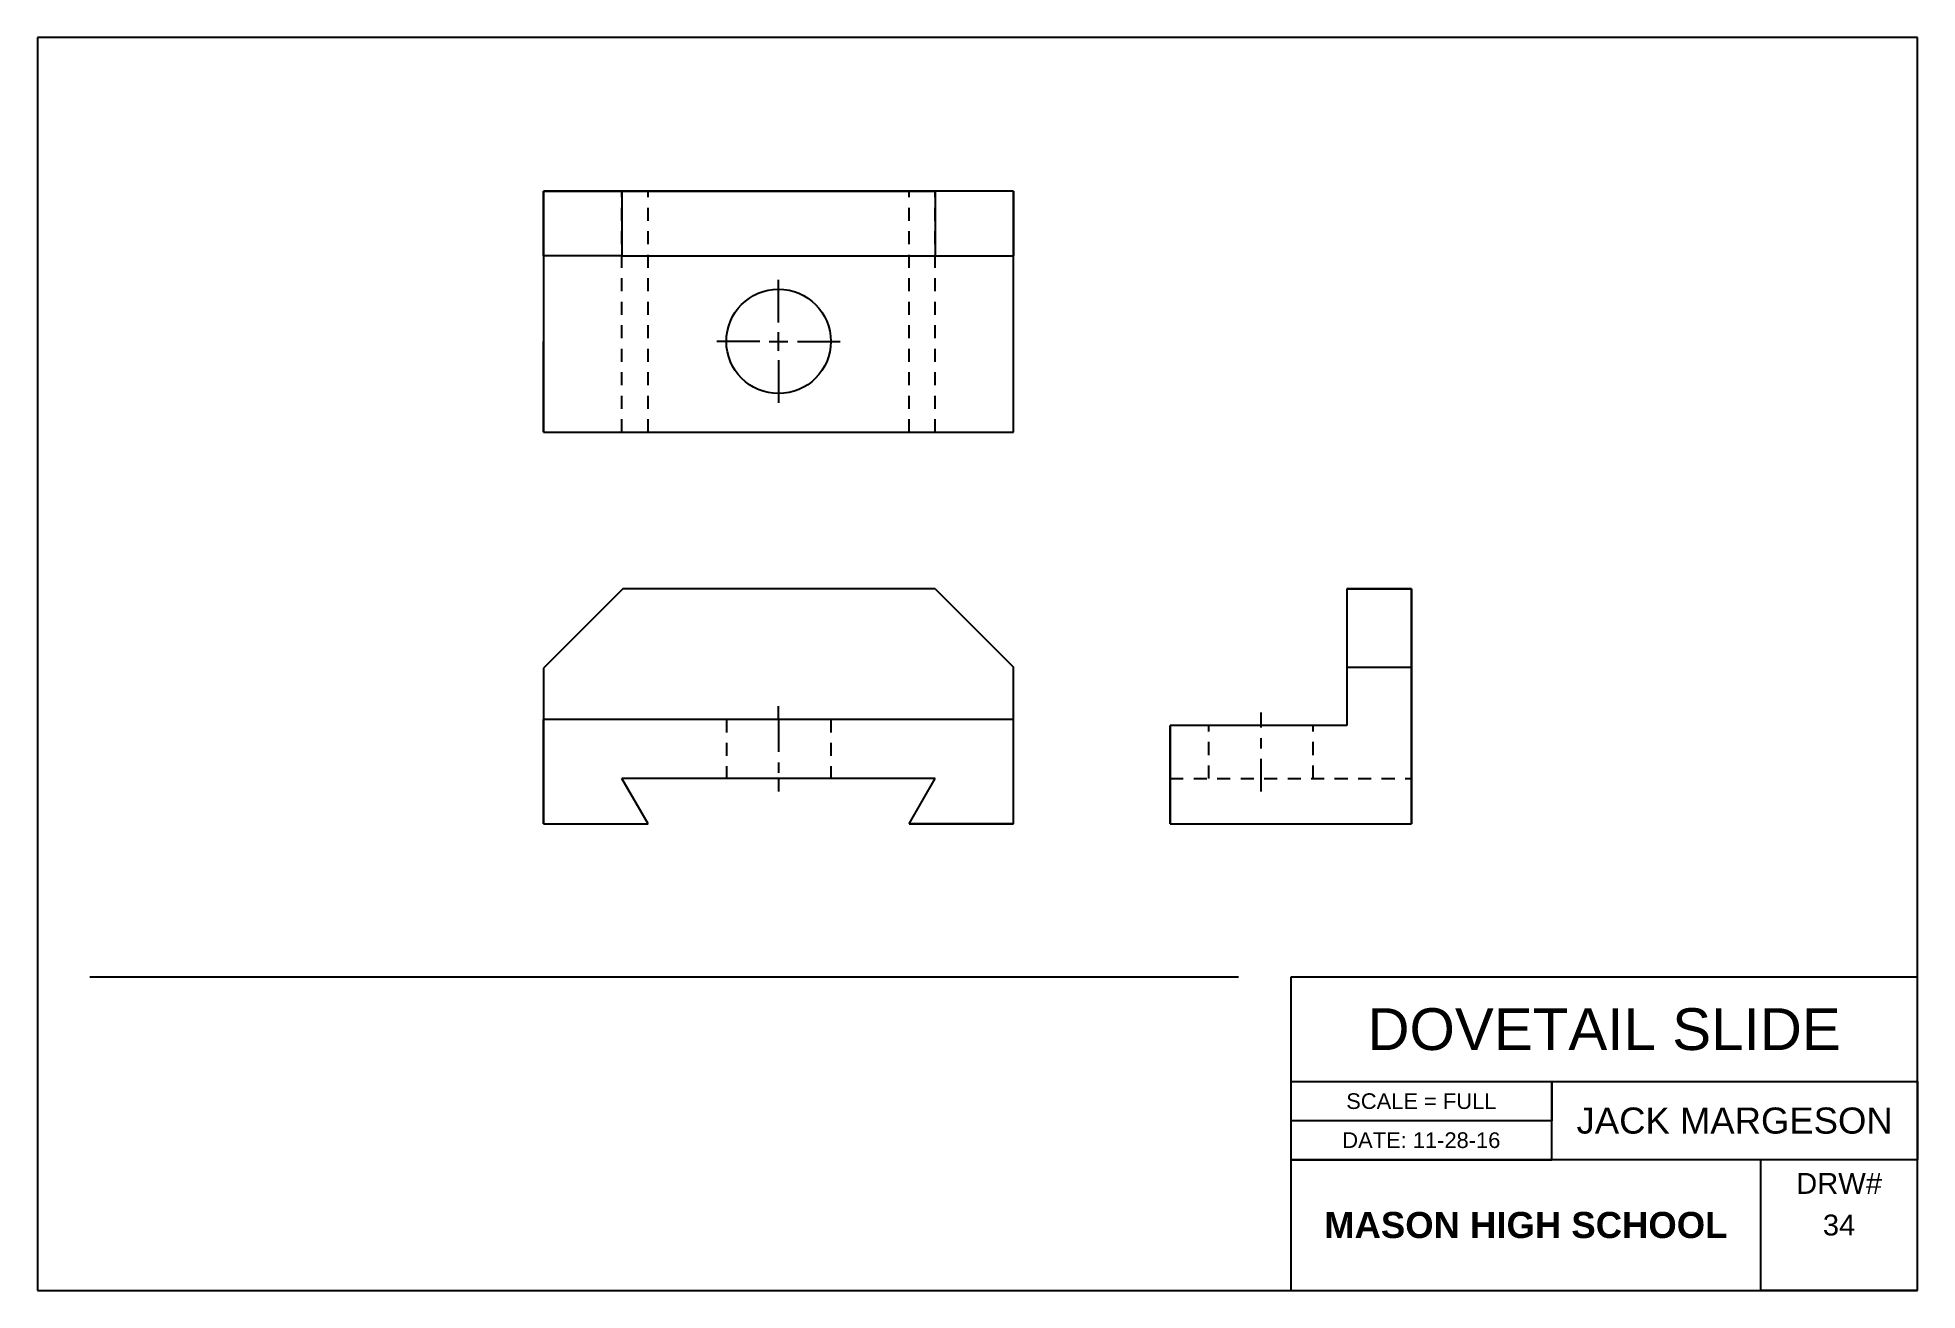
# Model space of a CAD drawing. Header units: inches. Extents: x 0 to 18, y 0 to 12.
import ezdxf

# ---------------------------------------------------------------- set-up
doc = ezdxf.new("R2010")
doc.units = ezdxf.units.IN
doc.header["$MEASUREMENT"] = 0
doc.linetypes.add('CENTER', pattern=[2, 1.25, -0.25, 0.25, -0.25])
doc.linetypes.add('HIDDEN', pattern=[0.375, 0.25, -0.125])
doc.layers.add('dims', color=3, linetype='Continuous')
doc.styles.get("Standard").update_dxf_attribs({"font": 'arial.ttf'})

msp = doc.modelspace()

# ---------------------------------------------------------------- linework, layer by layer
for p, q in [((18, 12), (0, 12)), ((0, 12), (0, 0)), ((18, 12), (0, 12)), ((0, 12), (0, 0)), ((18, 0), (18, 12)), ((18, 0), (18, 12)), ((9.345, 10.53), (4.845, 10.53)), ((4.845, 10.53), (4.845, 8.22)), ((4.845, 10.53), (5.595, 10.53)), ((4.845, 9.91), (4.845, 10.53)), ((5.595, 10.53), (5.595, 9.91)), ((5.595, 10.53), (8.595, 10.53)), ((9.345, 10.53), (8.595, 10.53)), ((8.595, 10.53), (8.595, 9.91)), ((9.345, 8.22), (9.345, 10.53)), ((9.345, 10.53), (9.345, 9.91)), ((5.595, 9.91), (4.845, 9.91)), ((4.845, 9.91), (4.845, 8.22)), ((5.595, 9.91), (8.595, 9.91)), ((8.595, 9.91), (9.345, 9.91)), ((9.345, 8.22), (9.345, 9.91)), ((4.845, 8.22), (4.845, 9.09)), ((4.845, 8.22), (9.345, 8.22)), ((4.845, 8.22), (9.345, 8.22)), ((5.605, 6.72), (4.845, 5.96)), ((8.595, 6.72), (5.605, 6.72)), ((8.595, 6.72), (5.605, 6.72)), ((8.595, 6.72), (9.345, 5.97)), ((12.535, 6.72), (13.155, 6.72)), ((13.155, 6.72), (12.535, 6.72)), ((12.535, 6.72), (12.535, 5.41)), ((13.155, 6.72), (13.155, 4.47)), ((13.155, 4.47), (13.155, 6.72)), ((4.845, 5.96), (4.845, 4.47)), ((9.345, 4.47), (9.345, 5.97)), ((12.535, 5.97), (13.155, 5.97)), ((9.345, 5.47), (4.845, 5.47)), ((4.845, 4.47), (4.845, 5.47)), ((9.345, 4.47), (9.345, 5.47)), ((10.845, 4.47), (10.845, 5.41)), ((12.535, 5.41), (10.845, 5.41)), ((10.845, 5.41), (10.845, 4.47)), ((8.595, 4.903), (5.595, 4.903)), ((5.845, 4.47), (5.595, 4.903)), ((8.345, 4.47), (8.595, 4.903)), ((4.845, 4.47), (5.845, 4.47)), ((4.845, 4.47), (5.845, 4.47)), ((9.345, 4.47), (8.345, 4.47)), ((8.345, 4.47), (9.345, 4.47)), ((10.845, 4.47), (13.155, 4.47)), ((10.845, 4.47), (13.155, 4.47)), ((11.5, 3), (0.5, 3)), ((18, 3), (12, 3)), ((12, 3), (12, 0)), ((12, 3), (12, 2)), ((18, 0), (18, 3)), ((12, 2), (18, 2)), ((14.5, 1.25), (14.5, 2)), ((14.5, 2), (14.5, 1.625)), ((18, 2), (18, 1.25)), ((14.5, 1.625), (12, 1.625)), ((18, 1.25), (12, 1.25)), ((12, 1.25), (14.5, 1.25)), ((16.5, 0), (16.5, 1.25)), ((0, 0), (18, 0)), ((0, 0), (18, 0)), ((18, 0), (16.5, 0)), ((18, 0), (16.5, 0))]:
    msp.add_line(p, q)
at = {"color": 18, "linetype": 'HIDDEN', "ltscale": 0.5, "true_color": 0x000000}
for p, q in [((5.595, 8.22), (5.595, 10.53)), ((5.845, 8.22), (5.845, 10.53)), ((8.345, 8.22), (8.345, 10.53)), ((8.595, 8.22), (8.595, 10.53)), ((6.595, 5.47), (6.595, 4.903)), ((7.595, 5.47), (7.595, 4.903)), ((11.215, 4.903), (11.215, 5.41)), ((12.215, 4.903), (12.215, 5.41)), ((10.845, 4.903), (13.155, 4.903))]:
    msp.add_line(p, q, dxfattribs=at)
at = {"color": 3, "ltscale": 0.25}
for p, q in [((7.095, 9.27), (7.095, 9.68)), ((6.915, 9.09), (6.505, 9.09)), ((7.005, 9.09), (7.185, 9.09)), ((7.095, 9), (7.095, 9.18)), ((7.275, 9.09), (7.685, 9.09)), ((7.095, 8.91), (7.095, 8.5))]:
    msp.add_line(p, q, dxfattribs=at)
at = {"color": 3, "linetype": 'HIDDEN'}
for p, q in [((7.095, 5.47), (7.095, 5.595)), ((7.095, 4.903), (7.095, 4.778))]:
    msp.add_line(p, q, dxfattribs=at)
at = {"color": 3, "linetype": 'CENTER', "ltscale": 0.25}
for p, q in [((7.095, 5.47), (7.095, 4.903)), ((11.715, 4.778), (11.715, 5.535))]:
    msp.add_line(p, q, dxfattribs=at)
msp.add_circle((7.095, 9.09), 0.5)

# ---------------------------------------------------------------- texts
for s, width, insert, char_height, attachment_point in [('DOVETAIL SLIDE', 6, (15, 2.5), 0.4, 5), ('SCALE = FULL', 2.5, (13.25, 1.812), 0.15, 5), ('DATE: 11-28-16', 2.5, (13.25, 1.438), 0.15, 5), ('DRW#', 1.5, (17.25, 1.125), 0.2, 2), ('{\\fArial|b1|i0|c0|p34;MASON HIGH SCHOOL}', 4.5, (14.25, 0.625), 0.25, 5), ('34', 1.5, (17.25, 0.625), 0.2, 5)]:
    msp.add_mtext_dynamic_manual_height_columns(s, width=width, gutter_width=1, heights=[0], dxfattribs=dict(insert=insert, char_height=char_height, attachment_point=attachment_point))
at = {"layer": 'dims', "color": 3, "insert": (16.25, 1.625), "char_height": 0.25, "attachment_point": 5}
msp.add_mtext_dynamic_manual_height_columns('{\\C0;JACK MARGESON}', width=3.5, gutter_width=1, heights=[0], dxfattribs=at)

doc.saveas('drawing.dxf')
